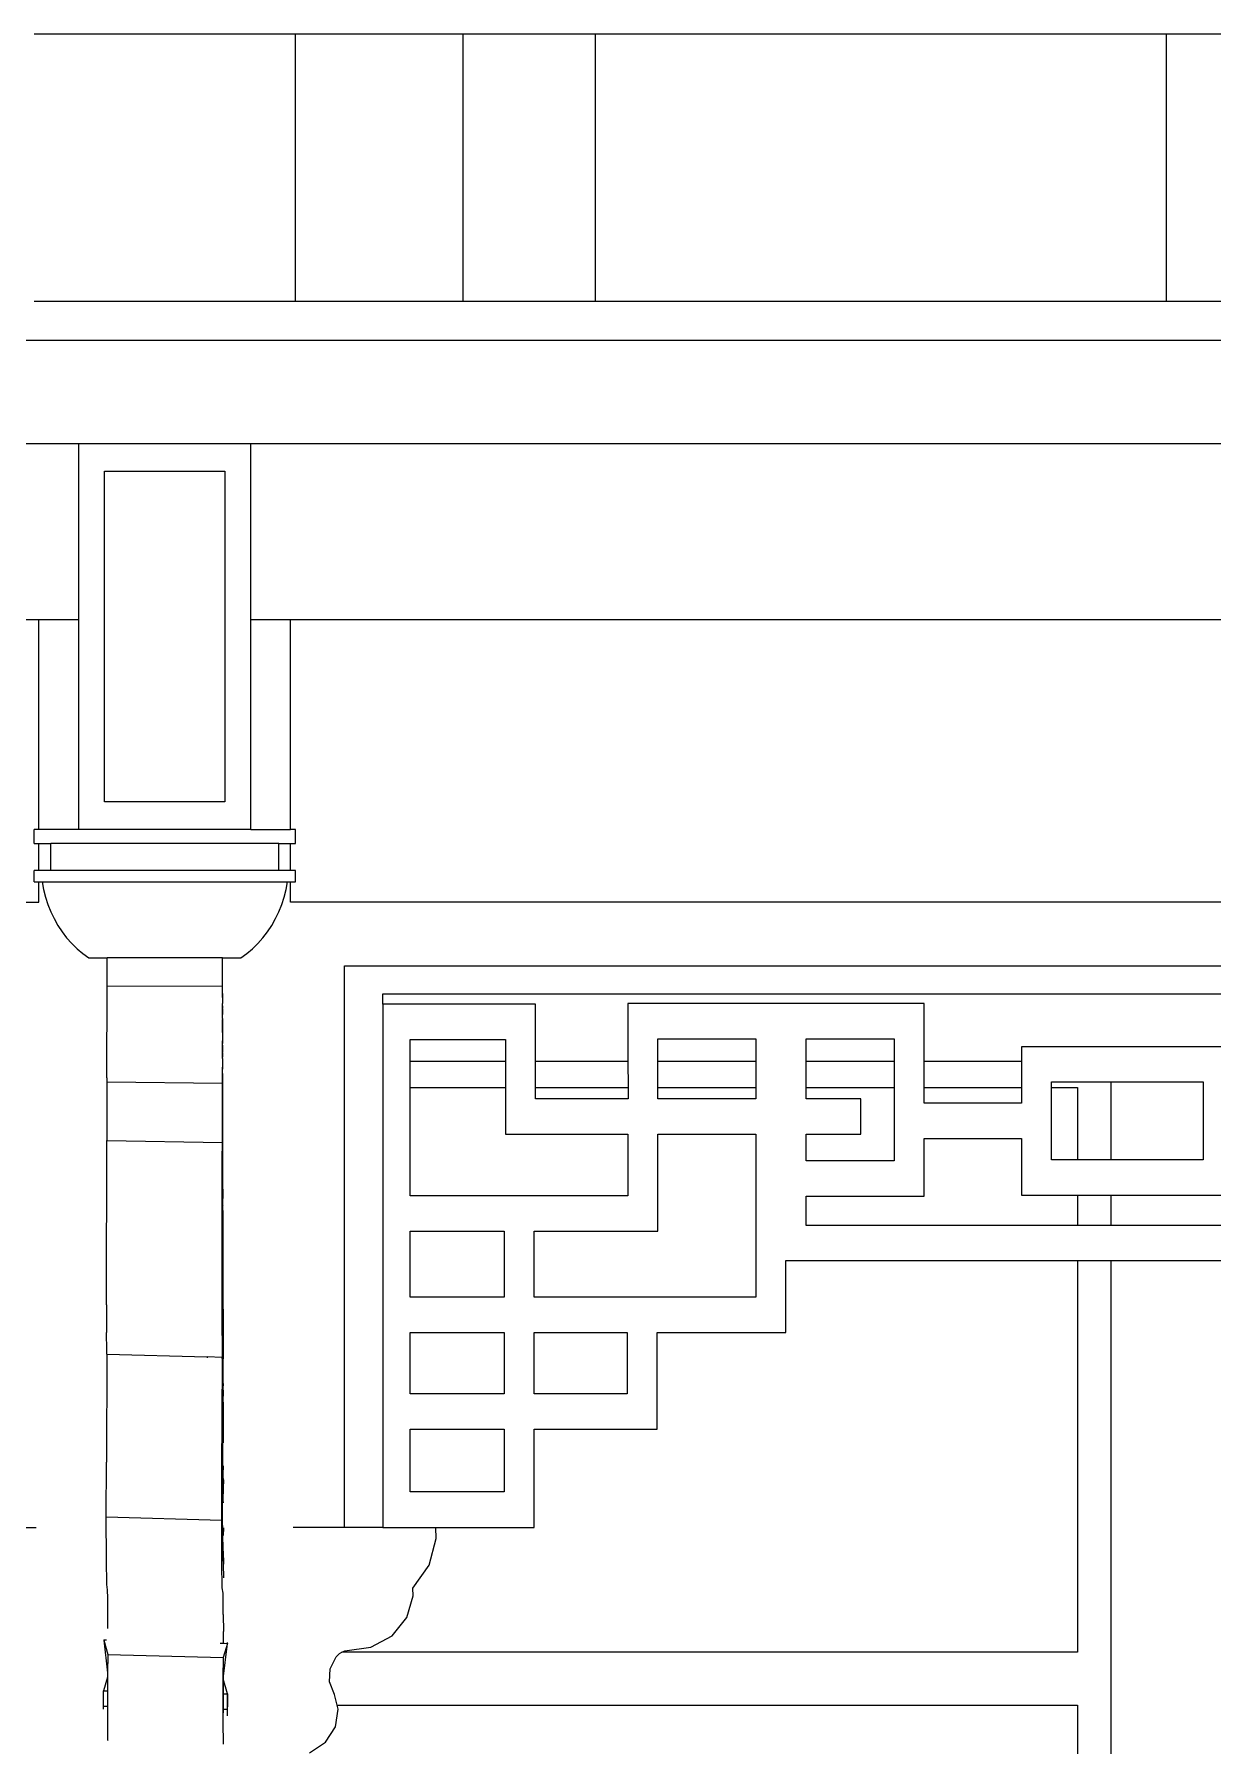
# Model space of a CAD drawing. Extents: x -24961 to 905641, y -154323 to 635957.
# Drawn here: x 435281 to 436617, y -117048 to -115108 of the extents above; entities that cross this region are included whole.
import ezdxf

# ---------------------------------------------------------------- set-up
doc = ezdxf.new("R2010")
doc.units = 0
doc.header["$LTSCALE"] = 1000
doc.header["$MEASUREMENT"] = 0
doc.layers.add('DOTE', color=1, linetype='Continuous')
doc.layers.add('窗', color=154, linetype='Continuous')

msp = doc.modelspace()

# ---------------------------------------------------------------- linework, layer by layer
for p, q in [((435577.4, -115108.2), (435281.4, -115108.2)), ((435577.4, -115411.3), (435577.4, -115108.2)), ((435767.4, -115108.2), (435577.4, -115108.2)), ((435767.4, -115411.3), (435767.4, -115108.2)), ((435917.4, -115108.2), (435767.4, -115108.2)), ((435917.4, -115411.3), (435917.4, -115108.2)), ((436564.9, -115108.2), (435917.4, -115108.2)), ((436564.9, -115411.3), (436564.9, -115108.2)), ((436628.2, -115108.2), (436564.9, -115108.2)), ((435577.4, -115411.3), (435281.4, -115411.3)), ((435767.4, -115411.3), (435577.4, -115411.3)), ((435917.4, -115411.3), (435767.4, -115411.3)), ((436564.9, -115411.3), (435917.4, -115411.3)), ((436628.2, -115411.3), (436564.9, -115411.3)), ((431528.2, -115455), (439827.5, -115455)), ((431528.2, -115571.9), (435332.1, -115571.9)), ((435332.1, -115571.9), (435526.8, -115571.9)), ((435332.1, -115771.9), (435332.1, -115571.9)), ((435526.8, -115571.9), (439353.2, -115571.9)), ((435526.8, -115771.9), (435526.8, -115571.9)), ((435361.2, -115978), (435361.2, -115603.4)), ((435361.2, -115603.4), (435497.6, -115603.4)), ((435497.6, -115603.4), (435497.6, -115978)), ((435286.5, -115771.9), (431544.4, -115771.9)), ((435286.5, -116009.5), (435286.5, -115771.9)), ((435332.1, -115771.9), (435286.5, -115771.9)), ((435332.1, -116009.5), (435332.1, -115771.9)), ((435571.9, -115771.9), (435526.8, -115771.9)), ((435526.8, -116009.5), (435526.8, -115771.9)), ((435571.9, -116009.5), (435571.9, -115771.9)), ((439353.2, -115771.9), (435571.9, -115771.9)), ((435497.6, -115978), (435361.2, -115978)), ((435281.4, -116025.5), (435281.4, -116009.5)), ((435286.5, -116009.5), (435281.4, -116009.5)), ((435281.4, -116025.5), (435286.5, -116025.5)), ((435332.1, -116009.5), (435286.5, -116009.5)), ((435286.5, -116055.9), (435286.5, -116025.5)), ((435286.5, -116025.5), (435300.2, -116025.5)), ((435300.2, -116055.9), (435300.2, -116025.5)), ((435558.6, -116025.5), (435300.2, -116025.5)), ((435526.8, -116009.5), (435332.1, -116009.5)), ((435526.8, -116009.5), (435571.9, -116009.5)), ((435558.6, -116055.9), (435558.6, -116025.5)), ((435558.6, -116025.5), (435571.9, -116025.5)), ((435577.4, -116009.5), (435571.9, -116009.5)), ((435571.9, -116055.9), (435571.9, -116025.5)), ((435571.9, -116025.5), (435577.4, -116025.5)), ((435577.4, -116025.5), (435577.4, -116009.5)), ((435281.4, -116068.7), (435281.4, -116055.9)), ((435286.5, -116055.9), (435281.4, -116055.9)), ((435300.2, -116055.9), (435286.5, -116055.9)), ((435558.6, -116055.9), (435300.2, -116055.9)), ((435571.9, -116055.9), (435558.6, -116055.9)), ((435577.4, -116055.9), (435571.9, -116055.9)), ((435577.4, -116068.7), (435577.4, -116055.9)), ((435281.4, -116068.7), (435286.5, -116068.7)), ((435286.5, -116091.9), (435286.5, -116068.7)), ((435286.5, -116068.7), (435290.4, -116068.7)), ((435290.4, -116068.7), (435292, -116077.4)), ((435290.4, -116068.7), (435568.4, -116068.7)), ((435292, -116077.4), (435294.2, -116086)), ((435564.7, -116086), (435566.8, -116077.4)), ((435566.8, -116077.4), (435568.4, -116068.7)), ((435568.4, -116068.7), (435571.9, -116068.7)), ((435571.9, -116091.9), (435571.9, -116068.7)), ((435571.9, -116068.7), (435577.4, -116068.7)), ((433415.2, -116091.9), (435286.5, -116091.9)), ((435294.2, -116086), (435296.9, -116094.4)), ((435296.9, -116094.4), (435300.1, -116102.6)), ((435300.1, -116102.6), (435303.9, -116110.5)), ((435554.9, -116110.5), (435558.7, -116102.6)), ((435558.7, -116102.6), (435562, -116094.4)), ((435562, -116094.4), (435564.7, -116086)), ((437446.9, -116091.9), (435571.9, -116091.9)), ((435303.9, -116110.5), (435308.2, -116118.1)), ((435308.2, -116118.1), (435313, -116125.3)), ((435545.9, -116125.3), (435550.7, -116118.1)), ((435550.7, -116118.1), (435554.9, -116110.5)), ((435313, -116125.3), (435318.2, -116132.2)), ((435318.2, -116132.2), (435323.9, -116138.6)), ((435323.9, -116138.6), (435330, -116144.6)), ((435528.9, -116144.6), (435535, -116138.6)), ((435535, -116138.6), (435540.6, -116132.2)), ((435540.6, -116132.2), (435545.9, -116125.3)), ((435330, -116144.6), (435336.4, -116150.1)), ((435336.4, -116150.1), (435343.2, -116155.1)), ((435343.2, -116155.1), (435364, -116155.1)), ((435494.9, -116155.1), (435364, -116155.1)), ((435364, -116187), (435364, -116155.1)), ((435494.9, -116155.1), (435515.6, -116155.1)), ((435494.9, -116186.3), (435494.9, -116155.1)), ((435515.6, -116155.1), (435522.4, -116150.1)), ((435522.4, -116150.1), (435528.9, -116144.6)), ((435633.1, -116163.9), (437446.9, -116163.9)), ((435633.1, -116800.6), (435633.1, -116163.9)), ((435363.9, -116290.9), (435364, -116187)), ((435494.9, -116187.4), (435364, -116187)), ((435494.8, -116200), (435494.9, -116195.5)), ((435494.8, -116200), (435494.8, -116206.7)), ((435494.9, -116187.2), (435494.9, -116186.3)), ((435494.9, -116187.4), (435494.9, -116187.2)), ((435494.9, -116195.3), (435494.9, -116187.4)), ((435494.9, -116195.3), (435494.9, -116195.5)), ((435494.9, -116195.5), (435494.9, -116205.6)), ((435676.6, -116207.5), (435676.6, -116195.9)), ((435676.6, -116195.9), (436628.2, -116195.9)), ((435494.9, -116206.7), (435494.8, -116206.7)), ((435494.8, -116208.7), (435494.8, -116206.7)), ((435494.8, -116208.9), (435494.8, -116208.7)), ((435494.8, -116209.3), (435494.8, -116208.9)), ((435494.8, -116209.3), (435494.9, -116209.3)), ((435494.8, -116212.1), (435494.8, -116209.3)), ((435494.9, -116212.1), (435494.8, -116212.1)), ((435494.8, -116212.8), (435494.8, -116212.1)), ((435494.8, -116212.8), (435494.8, -116219.1)), ((435494.9, -116219.1), (435494.8, -116219.1)), ((435494.8, -116219.6), (435494.8, -116219.1)), ((435494.8, -116221.7), (435494.8, -116219.6)), ((435494.9, -116205.7), (435494.9, -116205.6)), ((435494.9, -116205.7), (435494.9, -116206.7)), ((435494.9, -116207.5), (435494.9, -116206.7)), ((435494.9, -116209.3), (435494.9, -116207.5)), ((435494.9, -116209.3), (435494.9, -116212.1)), ((435494.9, -116219.1), (435494.9, -116212.1)), ((435494.9, -116223.6), (435494.9, -116219.1)), ((435676.6, -116207.5), (435676.6, -116800.6)), ((435849.6, -116207.5), (435676.6, -116207.5)), ((435849.6, -116271.9), (435849.6, -116207.5)), ((436289.9, -116206.6), (435954.4, -116206.6)), ((435954.4, -116206.6), (435954.4, -116271.9)), ((436289.9, -116271.9), (436289.9, -116206.6)), ((435494.8, -116223.6), (435494.8, -116221.7)), ((435494.8, -116223.6), (435494.9, -116223.6)), ((435494.8, -116223.6), (435494.8, -116224.8)), ((435494.8, -116230.5), (435494.8, -116224.8)), ((435494.8, -116230.5), (435494.9, -116230.5)), ((435494.8, -116232.7), (435494.8, -116230.5)), ((435494.8, -116234.1), (435494.8, -116232.7)), ((435494.8, -116235.3), (435494.8, -116234.1)), ((435494.8, -116236.8), (435494.8, -116235.3)), ((435494.8, -116237.2), (435494.8, -116236.8)), ((435494.8, -116237.2), (435494.9, -116237.2)), ((435494.8, -116237.3), (435494.8, -116237.2)), ((435494.8, -116239.6), (435494.8, -116237.3)), ((435494.8, -116239.6), (435494.8, -116239.7)), ((435494.8, -116239.7), (435494.8, -116248)), ((435494.9, -116223.6), (435494.9, -116225.3)), ((435494.9, -116225.3), (435494.9, -116230.5)), ((435494.9, -116230.5), (435494.9, -116237.2)), ((435494.9, -116237.2), (435494.9, -116245.2)), ((435494.9, -116248), (435494.8, -116248)), ((435494.8, -116248), (435494.8, -116248.8)), ((435494.9, -116248.8), (435494.8, -116248.8)), ((435494.8, -116248.8), (435494.8, -116250.4)), ((435494.8, -116250.4), (435494.9, -116250.4)), ((435494.8, -116254.1), (435494.9, -116250.4)), ((435494.8, -116251.9), (435494.8, -116250.4)), ((435494.9, -116250.4), (435494.8, -116251.9)), ((435494.8, -116254), (435494.8, -116251.9)), ((435494.8, -116254), (435494.8, -116254.1)), ((435494.9, -116254.1), (435494.8, -116254.1)), ((435494.8, -116254.1), (435494.8, -116254.1)), ((435494.8, -116254.1), (435494.8, -116258.8)), ((435494.9, -116259.3), (435494.8, -116254.1)), ((435494.8, -116254.1), (435494.8, -116258.8)), ((435494.8, -116260.6), (435494.8, -116258.8)), ((435494.9, -116245.2), (435494.9, -116245.4)), ((435494.9, -116245.4), (435494.9, -116248)), ((435494.9, -116245.4), (435494.9, -116248.8)), ((435494.9, -116248), (435494.9, -116250.4)), ((435494.9, -116249.3), (435494.9, -116248.8)), ((435494.9, -116250.4), (435494.9, -116249.3)), ((435494.9, -116251.3), (435494.9, -116250.4)), ((435494.9, -116250.4), (435494.9, -116250.4)), ((435494.9, -116254.1), (435494.9, -116251.3)), ((435494.9, -116259.3), (435494.9, -116254.1)), ((435494.9, -116259.3), (435494.9, -116256.8)), ((435494.9, -116259.3), (435494.9, -116261.2)), ((435707.4, -116247.5), (435815.6, -116247.5)), ((435707.4, -116271.9), (435707.4, -116247.5)), ((435815.6, -116247.5), (435815.6, -116271.9)), ((435988.4, -116246.6), (436099.1, -116246.6)), ((435988.4, -116271.9), (435988.4, -116246.6)), ((436099.1, -116246.6), (436099.1, -116271.9)), ((436156.4, -116246.6), (436255.9, -116246.6)), ((436156.4, -116271.9), (436156.4, -116246.6)), ((436255.9, -116246.6), (436255.9, -116271.9)), ((436628.2, -116255.6), (436400.2, -116255.6)), ((436400.2, -116255.6), (436400.2, -116271.9)), ((435494.8, -116260.6), (435494.8, -116260.8)), ((435494.8, -116262.1), (435494.8, -116260.8)), ((435494.8, -116260.8), (435494.8, -116262.1)), ((435494.8, -116262.1), (435494.8, -116262.1)), ((435494.8, -116262.5), (435494.8, -116262.1)), ((435494.8, -116262.5), (435494.8, -116262.1)), ((435494.8, -116263.7), (435494.8, -116262.5)), ((435494.8, -116267.4), (435494.8, -116263.7)), ((435494.8, -116269), (435494.8, -116267.4)), ((435494.9, -116267.4), (435494.8, -116267.4)), ((435494.8, -116269), (435494.8, -116271.1)), ((435494.9, -116269.1), (435494.8, -116269)), ((435494.8, -116271.1), (435494.8, -116271.4)), ((435494.8, -116271.4), (435494.8, -116276.3)), ((435494.8, -116276.3), (435494.8, -116280.5)), ((435494.9, -116261.2), (435494.9, -116261.7)), ((435494.9, -116261.8), (435494.9, -116261.7)), ((435494.9, -116262.4), (435494.9, -116261.8)), ((435494.9, -116267.4), (435494.9, -116262.4)), ((435494.9, -116262.9), (435494.9, -116262.4)), ((435494.9, -116262.9), (435494.9, -116267.4)), ((435494.9, -116269.1), (435494.9, -116267.4)), ((435494.9, -116269.1), (435494.9, -116272.2)), ((435494.9, -116272.2), (435494.9, -116278.7)), ((435494.9, -116281), (435494.9, -116278.7)), ((435707.4, -116271.9), (435815.6, -116271.9)), ((435707.4, -116301.9), (435707.4, -116271.9)), ((435815.6, -116271.9), (435815.6, -116301.9)), ((435849.6, -116271.9), (435954.4, -116271.9)), ((435849.6, -116301.9), (435849.6, -116271.9)), ((435954.4, -116271.9), (435954.5, -116301.9)), ((435988.4, -116271.9), (436099.1, -116271.9)), ((435988.4, -116301.9), (435988.4, -116271.9)), ((436099.1, -116271.9), (436099.1, -116301.9)), ((436156.4, -116271.9), (436255.9, -116271.9)), ((436156.4, -116301.9), (436156.4, -116271.9)), ((436255.9, -116271.9), (436255.9, -116301.9)), ((436289.9, -116271.9), (436400.2, -116271.9)), ((436289.9, -116301.9), (436289.9, -116271.9)), ((436400.2, -116271.9), (436400.2, -116301.9)), ((435363.9, -116295.8), (435363.8, -116362)), ((435363.9, -116290.9), (435363.9, -116295.8)), ((435494.8, -116297.3), (435363.9, -116295.8)), ((435494.8, -116280.5), (435494.8, -116281)), ((435494.8, -116281.7), (435494.8, -116281)), ((435494.9, -116281), (435494.8, -116281)), ((435494.8, -116285.1), (435494.8, -116281.7)), ((435494.8, -116285.9), (435494.8, -116285.1)), ((435494.8, -116292.3), (435494.8, -116285.9)), ((435494.8, -116285.9), (435494.8, -116302.2)), ((435494.8, -116297.3), (435494.8, -116292.3)), ((435494.8, -116297.3), (435494.8, -116302.2)), ((435494.9, -116284.4), (435494.9, -116281)), ((435495, -116315.8), (435494.9, -116284.4)), ((435494.9, -116329.5), (435494.9, -116284.4)), ((436434.2, -116301.9), (436434.2, -116295.6)), ((436434.2, -116295.6), (436501.7, -116295.6)), ((436501.7, -116295.6), (436501.7, -116383.9)), ((436501.7, -116295.6), (436606.1, -116295.6)), ((436606.1, -116295.6), (436606.1, -116383.9)), ((435494.8, -116302.2), (435494.8, -116302.2)), ((435494.8, -116302.2), (435494.9, -116306.5)), ((435494.8, -116302.2), (435494.8, -116320.3)), ((435494.8, -116333.8), (435494.8, -116302.2)), ((435494.9, -116329.5), (435494.9, -116306.5)), ((435495, -116353.9), (435495, -116315.8)), ((435495.3, -116472.8), (435495, -116315.8)), ((435707.4, -116301.9), (435815.6, -116301.9)), ((435707.4, -116424.6), (435707.4, -116301.9)), ((435815.6, -116301.9), (435815.6, -116354.8)), ((435849.6, -116301.9), (435954.5, -116301.9)), ((435849.6, -116314.8), (435849.6, -116301.9)), ((435954.5, -116314.8), (435849.6, -116314.8)), ((435954.5, -116301.9), (435954.5, -116314.8)), ((435988.4, -116301.9), (436099.1, -116301.9)), ((435988.4, -116314.8), (435988.4, -116301.9)), ((436099.1, -116314.8), (435988.4, -116314.8)), ((436099.1, -116301.9), (436099.1, -116314.8)), ((436156.4, -116301.9), (436255.9, -116301.9)), ((436156.4, -116314.8), (436156.4, -116301.9)), ((436218.3, -116314.8), (436156.4, -116314.8)), ((436218.3, -116354.8), (436218.3, -116314.8)), ((436255.9, -116301.9), (436255.9, -116385)), ((436289.9, -116301.9), (436400.2, -116301.9)), ((436289.9, -116319.8), (436289.9, -116301.9)), ((436400.2, -116301.9), (436400.2, -116319.8)), ((436434.2, -116301.9), (436463.7, -116301.9)), ((436434.2, -116383.9), (436434.2, -116301.9)), ((436463.7, -116301.9), (436463.7, -116383.9)), ((435494.8, -116320.3), (435494.7, -116364.1)), ((435494.8, -116320.3), (435494.8, -116333.8)), ((435494.8, -116339.4), (435494.8, -116333.8)), ((435495, -116353.9), (435494.9, -116329.5)), ((436400.2, -116319.8), (436289.9, -116319.8)), ((435494.8, -116342.9), (435494.7, -116342.9)), ((435494.8, -116339.4), (435494.8, -116339.8)), ((435494.8, -116339.8), (435494.8, -116342.9)), ((435494.9, -116342.9), (435494.8, -116347.1)), ((435494.9, -116342.9), (435494.8, -116342.9)), ((435494.8, -116342.9), (435494.8, -116343.3)), ((435494.8, -116343.3), (435494.8, -116349.1)), ((435494.8, -116347.1), (435494.8, -116358.7)), ((435494.8, -116350.8), (435494.8, -116349.1)), ((435494.8, -116353.6), (435494.8, -116350.8)), ((435494.8, -116353.9), (435494.8, -116353.6)), ((435494.8, -116353.9), (435494.9, -116353.9)), ((435494.8, -116358.7), (435494.8, -116353.9)), ((435494.9, -116351.3), (435494.9, -116342.9)), ((435494.9, -116353.9), (435494.9, -116351.3)), ((435494.9, -116353.9), (435495, -116353.9)), ((435494.9, -116363.8), (435494.9, -116353.9)), ((435495, -116353.9), (435495, -116353.9)), ((435495, -116364.8), (435495, -116353.9)), ((435495.1, -116417.2), (435495, -116353.9)), ((435815.6, -116354.8), (435954.4, -116354.8)), ((435954.4, -116354.8), (435954.4, -116424.6)), ((435988.4, -116354.8), (436099.1, -116354.8)), ((435988.4, -116464.6), (435988.4, -116354.8)), ((436099.1, -116354.8), (436099.1, -116539.6)), ((436156.4, -116354.8), (436218.3, -116354.8)), ((436156.4, -116385), (436156.4, -116354.8)), ((435363.5, -116548), (435363.8, -116362)), ((435363.8, -116362), (435494.7, -116364.1)), ((435494.6, -116383.1), (435494.7, -116364.1)), ((435494.8, -116358.7), (435494.8, -116358.7)), ((435494.8, -116358.7), (435494.9, -116358.7)), ((435494.8, -116358.7), (435494.8, -116359.8)), ((435494.8, -116362.1), (435494.9, -116358.7)), ((435494.8, -116358.7), (435494.8, -116362.1)), ((435494.8, -116359.8), (435494.8, -116362.1)), ((435494.8, -116362.1), (435494.8, -116362.2)), ((435494.8, -116362.1), (435494.8, -116362.1)), ((435494.8, -116364.8), (435494.8, -116362.1)), ((435494.8, -116362.4), (435494.8, -116362.2)), ((435494.8, -116362.5), (435494.8, -116362.4)), ((435494.8, -116362.5), (435494.8, -116364.4)), ((435494.8, -116364.8), (435494.8, -116362.5)), ((435494.8, -116364.8), (435494.8, -116364.4)), ((435494.8, -116364.8), (435494.8, -116364.8)), ((435494.8, -116364.8), (435494.8, -116364.8)), ((435494.8, -116365.3), (435494.8, -116364.8)), ((435494.8, -116364.8), (435494.8, -116365.8)), ((435494.8, -116364.8), (435494.9, -116364.8)), ((435494.8, -116364.8), (435494.8, -116367.1)), ((435494.8, -116365.8), (435494.8, -116365.3)), ((435494.8, -116367.1), (435494.8, -116365.8)), ((435494.8, -116367.1), (435494.8, -116365.8)), ((435494.8, -116367.1), (435494.8, -116367.1)), ((435494.8, -116367.3), (435494.8, -116367.1)), ((435494.8, -116367.1), (435494.8, -116367.1)), ((435494.8, -116367.1), (435494.8, -116367.4)), ((435494.8, -116367.1), (435494.9, -116367.1)), ((435494.8, -116367.1), (435494.8, -116373.3)), ((435494.8, -116367.4), (435494.8, -116367.3)), ((435494.8, -116367.4), (435494.8, -116367.4)), ((435494.8, -116367.4), (435494.8, -116373.3)), ((435494.8, -116373.3), (435494.8, -116373.3)), ((435494.8, -116373.3), (435494.9, -116373.3)), ((435494.8, -116374.8), (435494.8, -116373.3)), ((435494.8, -116373.3), (435494.8, -116375.1)), ((435494.9, -116374.5), (435494.8, -116374.7)), ((435494.8, -116374.7), (435494.8, -116378.6)), ((435494.9, -116378.8), (435494.8, -116374.7)), ((435494.8, -116374.7), (435494.8, -116376.2)), ((435494.8, -116375.1), (435494.8, -116374.8)), ((435494.8, -116375.1), (435494.8, -116375.1)), ((435494.8, -116375.2), (435494.8, -116375.1)), ((435494.8, -116375.1), (435494.8, -116377.1)), ((435494.8, -116375.3), (435494.8, -116375.2)), ((435494.8, -116376.2), (435494.8, -116375.3)), ((435494.8, -116376.2), (435494.8, -116376.2)), ((435494.8, -116376.4), (435494.8, -116376.2)), ((435494.8, -116376.5), (435494.8, -116376.4)), ((435494.9, -116358.7), (435494.9, -116363.8)), ((435494.9, -116363.8), (435494.9, -116364.8)), ((435494.9, -116364.8), (435495, -116364.8)), ((435494.9, -116364.8), (435494.9, -116367.1)), ((435494.9, -116370.4), (435494.9, -116367.1)), ((435494.9, -116367.1), (435495, -116367.1)), ((435494.9, -116370.4), (435494.9, -116376.6)), ((435495, -116372.4), (435494.9, -116370.4)), ((435494.9, -116373.3), (435494.9, -116373.8)), ((435494.9, -116373.8), (435494.9, -116374.5)), ((435495, -116365.2), (435495, -116364.8)), ((435495, -116367.1), (435495, -116365.2)), ((435495, -116365.2), (435495, -116367.1)), ((435495, -116372.4), (435495, -116367.1)), ((435495, -116379.8), (435495, -116372.4)), ((436289.9, -116359.8), (436400.2, -116359.8)), ((436289.9, -116425), (436289.9, -116359.8)), ((436400.2, -116359.8), (436400.2, -116423.9)), ((435494.3, -116551.2), (435494.6, -116395.5)), ((435494.4, -116583), (435494.6, -116395.5)), ((435494.6, -116383.1), (435494.6, -116393.4)), ((435494.6, -116393.4), (435494.6, -116383.1)), ((435494.6, -116393.4), (435494.6, -116393.4)), ((435494.6, -116393.4), (435494.6, -116395.5)), ((435494.6, -116395.5), (435494.6, -116393.4)), ((435494.6, -116395.5), (435494.6, -116395.5)), ((435494.8, -116381.6), (435494.7, -116381.6)), ((435494.8, -116383.6), (435494.7, -116383.6)), ((435494.7, -116393.4), (435494.8, -116383.6)), ((435494.7, -116393.4), (435494.7, -116393.4)), ((435494.7, -116393.4), (435494.7, -116395.5)), ((435494.7, -116395.5), (435494.7, -116395.5)), ((435494.7, -116397.8), (435494.7, -116395.5)), ((435494.8, -116376.9), (435494.8, -116376.5)), ((435494.8, -116376.9), (435494.8, -116378.3)), ((435494.8, -116377.1), (435494.8, -116378.3)), ((435494.8, -116378.3), (435494.8, -116378.8)), ((435494.8, -116378.6), (435494.8, -116378.8)), ((435494.8, -116378.8), (435494.8, -116378.8)), ((435494.8, -116378.8), (435494.9, -116378.8)), ((435494.8, -116378.8), (435494.8, -116379.2)), ((435494.8, -116378.8), (435494.8, -116379.3)), ((435494.8, -116379.2), (435494.8, -116380.9)), ((435494.8, -116379.3), (435494.8, -116379.2)), ((435494.8, -116380.9), (435494.8, -116379.3)), ((435494.8, -116380.9), (435494.8, -116381.1)), ((435494.8, -116381.4), (435494.8, -116381.1)), ((435494.8, -116381.1), (435494.8, -116381.4)), ((435494.8, -116381.6), (435494.8, -116381.4)), ((435494.8, -116381.4), (435494.8, -116381.6)), ((435494.8, -116381.4), (435494.8, -116381.6)), ((435494.8, -116381.6), (435494.8, -116381.4)), ((435494.8, -116381.6), (435494.8, -116381.6)), ((435494.8, -116382.1), (435494.8, -116381.6)), ((435494.8, -116381.6), (435494.8, -116381.7)), ((435494.9, -116381.7), (435494.8, -116381.6)), ((435494.8, -116383.6), (435494.8, -116381.6)), ((435494.8, -116381.7), (435494.8, -116382.1)), ((435494.8, -116382.1), (435494.8, -116382.1)), ((435494.8, -116383), (435494.8, -116382.1)), ((435494.8, -116382.1), (435494.8, -116383)), ((435494.8, -116383), (435494.8, -116383.3)), ((435494.8, -116383.3), (435494.8, -116383.6)), ((435494.8, -116383.6), (435494.8, -116383.8)), ((435494.8, -116383.8), (435494.8, -116385.8)), ((435494.8, -116385.8), (435494.8, -116387.4)), ((435494.8, -116385.8), (435494.8, -116388.3)), ((435494.8, -116387.4), (435494.8, -116388.3)), ((435494.8, -116388.3), (435494.8, -116388.3)), ((435494.8, -116388.3), (435494.8, -116388.4)), ((435494.8, -116388.3), (435494.8, -116388.3)), ((435494.8, -116388.3), (435494.8, -116388.4)), ((435494.8, -116388.4), (435494.8, -116388.4)), ((435494.8, -116391), (435494.8, -116388.4)), ((435494.8, -116388.4), (435494.8, -116392.8)), ((435494.8, -116391), (435494.8, -116391.6)), ((435494.8, -116391.6), (435494.9, -116392.8)), ((435494.8, -116392.8), (435494.8, -116391.6)), ((435494.8, -116392.8), (435494.9, -116392.8)), ((435494.8, -116392.8), (435494.8, -116393.4)), ((435494.8, -116393.4), (435494.8, -116392.8)), ((435494.8, -116393.6), (435494.9, -116393.1)), ((435494.8, -116393.4), (435494.8, -116393.4)), ((435494.8, -116394.2), (435494.8, -116393.4)), ((435494.8, -116393.6), (435494.8, -116394.2)), ((435494.8, -116394.2), (435494.8, -116394.2)), ((435494.8, -116395), (435494.8, -116394.2)), ((435494.8, -116394.2), (435494.9, -116396.4)), ((435494.8, -116395.1), (435494.8, -116395)), ((435494.8, -116395.1), (435494.8, -116395.5)), ((435494.8, -116395.1), (435494.8, -116395.5)), ((435494.8, -116395.5), (435494.8, -116395.5)), ((435494.8, -116395.5), (435494.8, -116397.8)), ((435494.8, -116397.8), (435494.8, -116395.5)), ((435494.8, -116395.5), (435494.8, -116400.5)), ((435494.9, -116376.6), (435495, -116379.8)), ((435494.9, -116381.7), (435494.9, -116378.8)), ((435495, -116379.8), (435494.9, -116379.9)), ((435495, -116381.6), (435494.9, -116379.9)), ((435494.9, -116381.7), (435495, -116381.6)), ((435494.9, -116381.7), (435495, -116397.6)), ((435494.9, -116381.7), (435494.9, -116381.7)), ((435494.9, -116394.1), (435494.9, -116381.7)), ((435494.9, -116393.1), (435494.9, -116392.8)), ((435495, -116397.6), (435494.9, -116394.1)), ((436255.9, -116385), (436156.4, -116385)), ((436463.7, -116383.9), (436434.2, -116383.9)), ((436501.7, -116383.9), (436463.7, -116383.9)), ((436606.1, -116383.9), (436501.7, -116383.9)), ((435494.7, -116397.8), (435494.7, -116397.8)), ((435494.7, -116402.9), (435494.7, -116397.8)), ((435494.7, -116402.9), (435494.7, -116402.9)), ((435494.7, -116408.8), (435494.7, -116402.9)), ((435494.7, -116408.8), (435494.7, -116408.8)), ((435494.7, -116413), (435494.7, -116408.8)), ((435494.7, -116413), (435494.7, -116423.9)), ((435494.9, -116397.8), (435494.8, -116397.8)), ((435494.8, -116400), (435494.8, -116397.8)), ((435494.9, -116400), (435494.8, -116401.9)), ((435494.8, -116400), (435494.9, -116400)), ((435494.8, -116400.5), (435494.8, -116400)), ((435494.8, -116400.5), (435494.9, -116400)), ((435494.8, -116400.5), (435494.8, -116400.5)), ((435494.8, -116401.9), (435494.8, -116400.5)), ((435494.8, -116402), (435494.8, -116400.5)), ((435494.8, -116401.9), (435494.8, -116402)), ((435494.8, -116402), (435494.8, -116402)), ((435494.8, -116402), (435494.8, -116402.6)), ((435494.8, -116402), (435495, -116402)), ((435494.8, -116402.9), (435494.8, -116402)), ((435494.8, -116402.9), (435494.8, -116402.6)), ((435494.8, -116402.9), (435494.8, -116402.9)), ((435494.8, -116402.9), (435494.8, -116404.4)), ((435494.8, -116404.4), (435494.8, -116402.9)), ((435494.8, -116404.4), (435494.8, -116404.4)), ((435494.8, -116404.4), (435494.8, -116405.7)), ((435494.8, -116405.7), (435494.8, -116404.4)), ((435494.8, -116405.7), (435494.8, -116405.8)), ((435494.8, -116405.7), (435495, -116405.7)), ((435494.8, -116405.8), (435494.8, -116407)), ((435494.8, -116407), (435494.8, -116405.8)), ((435494.8, -116407), (435494.8, -116407)), ((435494.8, -116407), (435494.8, -116408.7)), ((435494.8, -116407), (435494.8, -116408.7)), ((435494.8, -116408.7), (435494.8, -116408.8)), ((435494.8, -116408.7), (435494.8, -116408.7)), ((435494.8, -116408.7), (435495, -116408.7)), ((435494.8, -116426.9), (435494.8, -116408.7)), ((435494.8, -116408.8), (435494.8, -116411.8)), ((435494.8, -116419.5), (435494.8, -116411.8)), ((435494.9, -116396.4), (435494.9, -116397.8)), ((435495, -116397.8), (435494.9, -116397.8)), ((435494.9, -116397.8), (435494.9, -116400)), ((435494.9, -116400), (435495, -116400)), ((435495, -116397.8), (435495, -116397.6)), ((435495, -116397.8), (435495, -116398.6)), ((435495, -116398.8), (435495, -116398.6)), ((435495, -116399.8), (435495, -116398.8)), ((435495, -116398.8), (435495, -116402)), ((435495, -116400), (435495, -116399.8)), ((435495, -116400), (435495, -116400.9)), ((435495, -116400.9), (435495, -116402)), ((435495, -116404.8), (435495, -116402)), ((435495, -116402), (435495, -116404.4)), ((435495, -116402), (435495, -116402)), ((435495, -116404.4), (435495, -116405.7)), ((435495, -116405.7), (435495, -116404.8)), ((435495, -116405.7), (435495, -116406.2)), ((435495, -116406.2), (435495, -116406.3)), ((435495, -116406.3), (435495, -116407.7)), ((435495, -116407.7), (435495, -116407.9)), ((435495, -116407.9), (435495, -116408.7)), ((435495, -116408.7), (435495, -116407.9)), ((435495, -116410.1), (435495, -116408.7)), ((435495, -116408.7), (435495, -116408.7)), ((435495, -116412.8), (435495, -116410.1)), ((435495, -116414.5), (435495, -116412.8)), ((435495, -116414.5), (435495, -116415.4)), ((435494.7, -116423.9), (435494.8, -116419.5)), ((435494.7, -116423.9), (435494.7, -116423.9)), ((435494.7, -116424.2), (435494.7, -116423.9)), ((435494.7, -116424.2), (435494.7, -116423.9)), ((435494.7, -116424.2), (435494.7, -116423.9)), ((435494.7, -116424.2), (435494.7, -116424.2)), ((435494.7, -116424.2), (435494.7, -116424.2)), ((435494.7, -116426.9), (435494.7, -116424.2)), ((435494.8, -116426.9), (435494.7, -116426.9)), ((435494.7, -116427.4), (435494.7, -116426.9)), ((435494.7, -116427.4), (435494.8, -116427.5)), ((435494.7, -116430.6), (435494.7, -116427.4)), ((435494.7, -116432.8), (435494.7, -116430.6)), ((435494.7, -116432.8), (435494.8, -116432.8)), ((435494.7, -116434.9), (435494.7, -116432.8)), ((435494.8, -116419.5), (435494.8, -116425.7)), ((435494.8, -116426.9), (435494.8, -116425.7)), ((435494.9, -116426.9), (435494.8, -116426.9)), ((435494.8, -116426.9), (435494.8, -116426.9)), ((435494.8, -116427.5), (435494.8, -116426.9)), ((435494.8, -116426.9), (435494.8, -116427.5)), ((435494.8, -116427.5), (435494.8, -116427.5)), ((435494.8, -116427.5), (435494.9, -116427.5)), ((435494.8, -116432.8), (435494.8, -116427.5)), ((435494.8, -116427.5), (435494.8, -116432.8)), ((435494.9, -116430.1), (435494.8, -116432.8)), ((435494.8, -116434.9), (435494.8, -116432.8)), ((435494.8, -116432.8), (435494.8, -116432.8)), ((435494.8, -116432.8), (435494.8, -116434.9)), ((435494.8, -116432.8), (435494.9, -116432.8)), ((435494.9, -116427.5), (435494.9, -116426.9)), ((435494.9, -116430.1), (435494.9, -116427.5)), ((435494.9, -116427.5), (435494.9, -116428)), ((435494.9, -116427.5), (435495, -116427.5)), ((435494.9, -116432.8), (435494.9, -116428)), ((435494.9, -116432.8), (435495, -116432.8)), ((435494.9, -116432.8), (435494.9, -116434.9)), ((435495, -116419.5), (435495, -116415.4)), ((435495, -116419.5), (435495, -116423.4)), ((435495, -116425.3), (435495, -116423.4)), ((435495.1, -116427.5), (435495, -116425.3)), ((435495, -116425.3), (435495, -116427.5)), ((435495, -116427.5), (435495, -116429.9)), ((435495, -116427.5), (435495.1, -116427.5)), ((435495, -116429.9), (435495, -116432.8)), ((435495, -116434.9), (435495, -116432.8)), ((435495.1, -116417.2), (435495.1, -116420.1)), ((435495.1, -116420.1), (435495.1, -116425.6)), ((435495.1, -116426.3), (435495.1, -116425.6)), ((435495.1, -116431.8), (435495.1, -116426.3)), ((435495.1, -116426.3), (435495.1, -116427.5)), ((435495.1, -116434.8), (435495.1, -116431.8)), ((435954.4, -116424.6), (435707.4, -116424.6)), ((436156.4, -116425), (436289.9, -116425)), ((436156.4, -116458.1), (436156.4, -116425)), ((436400.2, -116423.9), (436463.7, -116423.9)), ((436463.7, -116423.9), (436463.7, -116458.1)), ((436463.7, -116423.9), (436501.7, -116423.9)), ((436501.7, -116423.9), (436501.7, -116458.1)), ((436501.7, -116423.9), (436628.2, -116423.9)), ((435494.8, -116434.9), (435494.7, -116434.9)), ((435494.7, -116436.7), (435494.7, -116434.9)), ((435494.7, -116436.7), (435494.8, -116436.7)), ((435494.7, -116441), (435494.7, -116436.7)), ((435494.8, -116441), (435494.7, -116441)), ((435494.7, -116441.3), (435494.7, -116441)), ((435494.7, -116441.3), (435495, -116441.3)), ((435494.7, -116493.6), (435494.7, -116441.3)), ((435494.8, -116436), (435494.8, -116434.9)), ((435494.8, -116434.9), (435494.8, -116434.9)), ((435494.8, -116434.9), (435494.8, -116436.7)), ((435494.9, -116434.9), (435494.8, -116434.9)), ((435494.8, -116436), (435494.8, -116436.7)), ((435494.8, -116436.7), (435494.8, -116441)), ((435494.9, -116437.2), (435494.8, -116436.7)), ((435494.8, -116436.7), (435494.8, -116436.7)), ((435494.8, -116436.7), (435494.9, -116436.7)), ((435494.8, -116440), (435494.9, -116437.2)), ((435494.8, -116441), (435494.8, -116440)), ((435495, -116434.9), (435494.9, -116434.9)), ((435494.9, -116434.9), (435494.9, -116436.7)), ((435494.9, -116436.7), (435495, -116441.3)), ((435494.9, -116436.7), (435495.1, -116436.7)), ((435495, -116435.7), (435495, -116434.9)), ((435495, -116434.9), (435495.1, -116435.5)), ((435495.1, -116435.5), (435495, -116435.7)), ((435495, -116436.2), (435495, -116435.7)), ((435495.1, -116436.7), (435495, -116436.2)), ((435495.1, -116436.7), (435495, -116436.9)), ((435495, -116436.9), (435495, -116438.3)), ((435495, -116438.3), (435495, -116439.7)), ((435495.1, -116439.3), (435495, -116438.3)), ((435495, -116439.7), (435495.1, -116439.3)), ((435495, -116439.7), (435495, -116440.7)), ((435495, -116440.7), (435495.1, -116441.3)), ((435495, -116441.3), (435495.1, -116441.3)), ((435495, -116465), (435495, -116441.3)), ((435495.1, -116435.5), (435495.1, -116434.8)), ((435495.1, -116441.3), (435495.3, -116562.9)), ((435495, -116465), (435495, -116488.7)), ((435707.4, -116539.6), (435707.4, -116464.6)), ((435707.4, -116464.6), (435813.9, -116464.6)), ((435813.9, -116464.6), (435813.9, -116539.6)), ((435847.9, -116464.6), (435988.4, -116464.6)), ((435847.9, -116539.6), (435847.9, -116464.6)), ((436463.7, -116458.1), (436156.4, -116458.1)), ((436501.7, -116458.1), (436463.7, -116458.1)), ((436628.2, -116458.1), (436501.7, -116458.1)), ((435495, -116488.7), (435494.9, -116508.9)), ((435494.7, -116493.6), (435494.7, -116511.8)), ((435494.8, -116517.1), (435494.7, -116511.8)), ((435494.9, -116508.9), (435494.8, -116517.1)), ((435494.9, -116518.4), (435494.9, -116508.9)), ((436133.1, -116579.6), (436133.1, -116498.1)), ((436133.1, -116498.1), (436463.7, -116498.1)), ((436463.7, -116498.1), (436501.7, -116498.1)), ((436501.7, -116498.1), (436628.2, -116498.1)), ((435494.9, -116518.4), (435494.8, -116518.4)), ((435494.8, -116524.3), (435494.8, -116523.4)), ((435494.9, -116524.3), (435494.8, -116524.3)), ((435494.8, -116524.3), (435494.8, -116524.3)), ((435494.8, -116527.1), (435494.8, -116524.3)), ((435494.8, -116530.4), (435494.8, -116527.1)), ((435494.8, -116527.1), (435494.8, -116527.1)), ((435494.8, -116527.1), (435494.9, -116527.1)), ((435494.8, -116530.4), (435494.8, -116533.6)), ((435494.9, -116518.4), (435494.9, -116518.5)), ((435494.9, -116518.5), (435494.9, -116518.4)), ((435494.9, -116518.5), (435494.9, -116520.9)), ((435495, -116520.6), (435494.9, -116518.5)), ((435494.9, -116520.9), (435494.9, -116523.7)), ((435494.9, -116524.3), (435494.9, -116523.7)), ((435494.9, -116525), (435494.9, -116524.3)), ((435494.9, -116525.2), (435494.9, -116525)), ((435494.9, -116525.3), (435494.9, -116525)), ((435494.9, -116525.2), (435494.9, -116527.5)), ((435494.9, -116527.1), (435494.9, -116525.2)), ((435494.9, -116525.3), (435494.9, -116527.1)), ((435494.9, -116530.8), (435494.9, -116527.5)), ((435494.9, -116530.8), (435494.9, -116538.6)), ((435495, -116524.7), (435495, -116520.6)), ((435495, -116530.2), (435495, -116524.7)), ((435495, -116543), (435495, -116530.2)), ((435363.5, -116548), (435363.5, -116579.6)), ((435494.9, -116537.5), (435494.8, -116533.6)), ((435494.9, -116537.5), (435494.8, -116542.9)), ((435494.8, -116542.9), (435494.9, -116542.9)), ((435494.8, -116542.9), (435494.8, -116543)), ((435494.8, -116543), (435494.9, -116550)), ((435494.9, -116541.9), (435494.9, -116537.5)), ((435494.9, -116540.4), (435494.9, -116538.6)), ((435494.9, -116540.4), (435494.9, -116542.9)), ((435494.9, -116542.9), (435494.9, -116541.9)), ((435494.9, -116553.2), (435495, -116549.5)), ((435494.9, -116550), (435494.9, -116553.5)), ((435495, -116549.5), (435495, -116543)), ((435813.9, -116539.6), (435707.4, -116539.6)), ((436099.1, -116539.6), (435847.9, -116539.6)), ((435494.3, -116551.2), (435494.4, -116583)), ((435494.6, -116553.4), (435494.5, -116553.4)), ((435494.9, -116553.5), (435494.8, -116553.5)), ((435494.9, -116553.5), (435494.9, -116553.2)), ((435495.4, -116553.2), (435495.4, -116592.5)), ((435363.7, -116599.9), (435363.5, -116579.6)), ((435494.4, -116583), (435494.5, -116603.4)), ((435495.2, -116576.9), (435494.9, -116678.9)), ((435495.1, -116573.7), (435495.2, -116573.7)), ((435495.2, -116576.9), (435495.1, -116576.9)), ((435495.2, -116576.9), (435495.2, -116573.7)), ((435707.4, -116648.9), (435707.4, -116579.6)), ((435707.4, -116579.6), (435813.9, -116579.6)), ((435813.9, -116579.6), (435813.9, -116648.9)), ((435847.9, -116579.6), (435953.6, -116579.6)), ((435847.9, -116648.9), (435847.9, -116579.6)), ((435953.6, -116579.6), (435953.6, -116648.9)), ((435987.6, -116579.6), (436133.1, -116579.6)), ((435987.6, -116688.9), (435987.6, -116579.6)), ((435363.8, -116604.1), (435363.2, -116726.5)), ((435363.8, -116604.1), (435363.7, -116599.9)), ((435363.8, -116604.1), (435477.3, -116607.2)), ((435477.3, -116607.2), (435477.3, -116608.3)), ((435494.6, -116607.7), (435477.3, -116607.2)), ((435494.6, -116609.1), (435494.3, -116676.2)), ((435494.5, -116603.4), (435494.6, -116607.7)), ((435494.6, -116609.1), (435494.6, -116607.7)), ((435494.9, -116607.3), (435494.8, -116609.2)), ((435494.9, -116607.3), (435494.8, -116620)), ((435495.4, -116592.5), (435495.3, -116626.6)), ((435494.7, -116620), (435494.5, -116666.9)), ((435494.6, -116666.9), (435494.8, -116620)), ((435494.8, -116609.2), (435494.7, -116620)), ((435494.8, -116620), (435494.7, -116620)), ((435494.9, -116620), (435494.8, -116620)), ((435495.2, -116651.9), (435495.3, -116620)), ((435495.3, -116620), (435495.2, -116633.6)), ((435495.3, -116620), (435495.2, -116620)), ((435495.3, -116626.6), (435495.3, -116637.3)), ((435495.2, -116633.6), (435495.1, -116662.8)), ((435495.3, -116637.3), (435495.2, -116652.7)), ((435495.3, -116637.3), (435495.5, -116637.3)), ((435495.4, -116645), (435495.3, -116659.1)), ((435495.4, -116644.7), (435495.5, -116637.3)), ((435495.4, -116645), (435495.4, -116644.7)), ((435495.5, -116637.3), (435495.6, -116638.1)), ((435495.6, -116638.1), (435495.6, -116640)), ((435494.4, -116666.9), (435494.5, -116666.9)), ((435494.5, -116666.9), (435494.6, -116666.9)), ((435494.5, -116666.9), (435494.5, -116676.2)), ((435494.6, -116674.3), (435494.6, -116666.9)), ((435495.1, -116666.9), (435495, -116676.2)), ((435495.1, -116666.9), (435495.2, -116651.9)), ((435495.1, -116662.8), (435495.1, -116666.9)), ((435495.1, -116666.9), (435495.1, -116666.9)), ((435495.1, -116666.9), (435495.2, -116666.9)), ((435495.1, -116676.2), (435495.1, -116666.9)), ((435495.2, -116652.7), (435495.2, -116666.9)), ((435495.2, -116666.9), (435495.3, -116666.9)), ((435495.2, -116666.9), (435495.2, -116676.2)), ((435495.2, -116676.2), (435495.3, -116666.9)), ((435495.3, -116666.9), (435495.3, -116659.1)), ((435495.5, -116660.8), (435495.4, -116664.5)), ((435495.4, -116664.5), (435495.4, -116667)), ((435495.4, -116667), (435495.5, -116667)), ((435495.4, -116667), (435495.4, -116669.4)), ((435495.6, -116667.5), (435495.5, -116658.4)), ((435495.5, -116658.4), (435495.5, -116658.6)), ((435495.5, -116658.6), (435495.5, -116660.8)), ((435495.5, -116668.9), (435495.5, -116667)), ((435495.5, -116667), (435495.5, -116667.2)), ((435495.5, -116667.2), (435495.6, -116673.3)), ((435813.9, -116648.9), (435707.4, -116648.9)), ((435953.6, -116648.9), (435847.9, -116648.9)), ((435494.1, -116730.3), (435494.3, -116679.7)), ((435494.3, -116676.2), (435494.3, -116676.2)), ((435494.3, -116676.5), (435494.3, -116676.2)), ((435494.3, -116676.5), (435494.3, -116676.5)), ((435494.3, -116677.7), (435494.3, -116676.5)), ((435494.3, -116677.7), (435494.3, -116677.7)), ((435494.3, -116679.7), (435494.3, -116677.7)), ((435494.3, -116679.7), (435494.3, -116679.7)), ((435494.4, -116676.2), (435494.5, -116676.2)), ((435494.5, -116676.5), (435494.4, -116676.5)), ((435494.4, -116677.7), (435494.5, -116677.7)), ((435494.4, -116679.7), (435494.5, -116679.7)), ((435494.4, -116681.8), (435494.5, -116681.8)), ((435494.4, -116682.1), (435494.5, -116682.1)), ((435494.4, -116682.6), (435494.5, -116682.6)), ((435494.5, -116682.6), (435494.4, -116690.9)), ((435494.5, -116676.2), (435494.5, -116676.5)), ((435494.5, -116676.2), (435494.6, -116676.2)), ((435494.5, -116676.5), (435494.5, -116677.7)), ((435494.5, -116677.7), (435494.6, -116677.7)), ((435494.5, -116677.7), (435494.5, -116679.7)), ((435494.5, -116679.7), (435494.6, -116679.7)), ((435494.5, -116679.7), (435494.5, -116681.8)), ((435494.5, -116681.8), (435494.6, -116681.8)), ((435494.5, -116681.8), (435494.5, -116682.1)), ((435494.5, -116682.1), (435494.6, -116682.1)), ((435494.5, -116682.1), (435494.5, -116682.6)), ((435494.5, -116682.6), (435494.6, -116682.6)), ((435494.5, -116691), (435494.6, -116682.6)), ((435494.6, -116676.2), (435494.6, -116674.3)), ((435494.6, -116677.7), (435494.6, -116676.2)), ((435494.6, -116679.7), (435494.6, -116677.7)), ((435494.6, -116681.8), (435494.6, -116679.7)), ((435494.6, -116682.1), (435494.6, -116681.8)), ((435494.6, -116682.6), (435494.6, -116682.1)), ((435494.8, -116726.9), (435494.9, -116682.6)), ((435494.9, -116679.7), (435494.9, -116678.9)), ((435494.9, -116681.8), (435494.9, -116679.7)), ((435494.9, -116682.6), (435494.9, -116681.8)), ((435495, -116676.2), (435495.1, -116676.2)), ((435495, -116676.2), (435495, -116677.7)), ((435495, -116677.7), (435495.1, -116677.7)), ((435495, -116677.7), (435495, -116700.5)), ((435495.1, -116677.7), (435495.1, -116676.2)), ((435495.1, -116691.5), (435495.1, -116677.7)), ((435495.2, -116676.2), (435495.2, -116676.2)), ((435495.2, -116676.2), (435495.2, -116677.7)), ((435495.2, -116677.7), (435495.2, -116676.2)), ((435495.2, -116677.7), (435495.2, -116677.7)), ((435495.2, -116677.8), (435495.2, -116677.7)), ((435495.2, -116677.7), (435495.2, -116684.6)), ((435495.2, -116686.9), (435495.2, -116677.8)), ((435495.2, -116684.6), (435495.2, -116704.4)), ((435495.4, -116669.4), (435495.5, -116672.5)), ((435495.5, -116672.5), (435495.4, -116674.5)), ((435495.4, -116674.5), (435495.5, -116677.1)), ((435495.5, -116672.5), (435495.5, -116668.9)), ((435495.5, -116676.4), (435495.5, -116676.3)), ((435495.5, -116677.1), (435495.5, -116676.4)), ((435495.5, -116677.8), (435495.5, -116677.1)), ((435495.6, -116685.5), (435495.5, -116677.1)), ((435495.5, -116677.1), (435495.5, -116685.2)), ((435495.5, -116685.2), (435495.5, -116693.7)), ((435495.7, -116671.8), (435495.6, -116667.5)), ((435495.6, -116673.3), (435495.7, -116682.2)), ((435495.7, -116696.5), (435495.6, -116685.5)), ((435494.4, -116690.9), (435494.3, -116718.9)), ((435494.4, -116690.9), (435494.4, -116690.9)), ((435494.4, -116690.9), (435494.5, -116691)), ((435494.4, -116717.8), (435494.5, -116691)), ((435495, -116700.5), (435495, -116718.9)), ((435495.1, -116718.9), (435495.1, -116691.5)), ((435495.3, -116695.1), (435495.2, -116686.9)), ((435495.2, -116704.4), (435495.4, -116704.4)), ((435495.2, -116730.9), (435495.2, -116704.4)), ((435495.3, -116701.3), (435495.3, -116695.1)), ((435495.4, -116704.3), (435495.3, -116701.3)), ((435495.5, -116700.3), (435495.4, -116704.1)), ((435495.4, -116704.3), (435495.4, -116704.1)), ((435495.4, -116704.3), (435495.4, -116704.4)), ((435495.5, -116693.7), (435495.5, -116700.3)), ((435707.4, -116760), (435707.4, -116688.9)), ((435707.4, -116688.9), (435813.9, -116688.9)), ((435813.9, -116688.9), (435813.9, -116760)), ((435847.9, -116688.9), (435987.6, -116688.9)), ((435847.9, -116800.6), (435847.9, -116688.9)), ((435494.3, -116718.9), (435494.4, -116718.9)), ((435494.3, -116718.9), (435494.3, -116731.5)), ((435494.4, -116718.9), (435494.4, -116717.8)), ((435494.4, -116731.4), (435494.4, -116718.9)), ((435495, -116718.9), (435495.1, -116718.9)), ((435495, -116718.9), (435495, -116731)), ((435495.2, -116730.9), (435495.1, -116718.9)), ((435363.1, -116788.4), (435363.2, -116726.5)), ((435494, -116792.2), (435494.1, -116730.3)), ((435494.3, -116731.5), (435494.3, -116751.8)), ((435494.4, -116751.8), (435494.4, -116731.4)), ((435494.8, -116761.6), (435494.8, -116726.9)), ((435495, -116731), (435495, -116739.9)), ((435495, -116739.9), (435495.1, -116751.8)), ((435495.1, -116737.7), (435495.2, -116730.9)), ((435495.2, -116751.8), (435495.1, -116737.7)), ((435495.2, -116730.9), (435495.3, -116740.3)), ((435495.3, -116740.6), (435495.3, -116740.3)), ((435495.4, -116761), (435495.3, -116740.6)), ((435495.3, -116740.6), (435495.4, -116748.9)), ((435495.6, -116748.8), (435495.7, -116740.3)), ((435495.7, -116740.3), (435495.8, -116730.5)), ((435494.3, -116751.8), (435494.4, -116751.8)), ((435494.3, -116751.8), (435494.3, -116758.4)), ((435494.4, -116758.4), (435494.3, -116758.4)), ((435494.3, -116758.4), (435494.3, -116762.5)), ((435494.3, -116762.5), (435494.4, -116762.5)), ((435494.3, -116762.5), (435494.3, -116772.4)), ((435494.4, -116758.4), (435494.4, -116751.8)), ((435494.4, -116760.6), (435494.4, -116758.4)), ((435494.4, -116762.5), (435494.4, -116760.6)), ((435494.4, -116772.4), (435494.4, -116762.5)), ((435495, -116789.5), (435494.8, -116761.6)), ((435495.1, -116751.8), (435495.2, -116751.8)), ((435495.1, -116751.8), (435495.1, -116758.4)), ((435495.1, -116758.4), (435495.2, -116762.5)), ((435495.2, -116752.6), (435495.2, -116751.8)), ((435495.4, -116761), (435495.2, -116752.6)), ((435495.2, -116762.5), (435495.6, -116762.5)), ((435495.2, -116762.5), (435495.3, -116769.9)), ((435495.4, -116748.9), (435495.5, -116751.8)), ((435495.4, -116761.3), (435495.4, -116761)), ((435495.6, -116762.5), (435495.4, -116761.3)), ((435495.5, -116751.8), (435495.6, -116748.8)), ((435495.7, -116756), (435495.6, -116762.5)), ((435495.8, -116746.6), (435495.7, -116756)), ((435495.7, -116765.8), (435495.8, -116756.5)), ((435495.8, -116756.5), (435495.8, -116756.5)), ((435813.9, -116760), (435707.4, -116760)), ((435494.3, -116772.4), (435494.4, -116772.4)), ((435494.3, -116772.4), (435494.3, -116773.4)), ((435494.3, -116773.4), (435494.4, -116809.6)), ((435494.5, -116795.7), (435494.4, -116772.4)), ((435495.3, -116769.9), (435495.5, -116772.4)), ((435495.5, -116772.4), (435495.7, -116765.8)), ((435224.8, -116800.6), (435283.7, -116800.6)), ((435363.3, -116837.2), (435363.1, -116788.4)), ((435363.1, -116788.4), (435494, -116792.2)), ((435494.1, -116841), (435494, -116792.2)), ((435494.7, -116809.7), (435494.5, -116795.7)), ((435495.2, -116806.4), (435495, -116789.5)), ((435495.8, -116800.9), (435495.6, -116809.7)), ((435495.8, -116800.9), (435495.8, -116800.9)), ((435633.1, -116800.6), (435575.1, -116800.6)), ((435676.6, -116800.6), (435633.1, -116800.6)), ((435676.6, -116800.6), (435736.6, -116800.6)), ((435736.9, -116813.1), (435736.6, -116800.6)), ((435736.6, -116800.6), (435847.9, -116800.6)), ((435494.4, -116809.6), (435494.7, -116809.7)), ((435494.4, -116809.6), (435494.4, -116811.1)), ((435494.4, -116811.1), (435494.8, -116833)), ((435494.8, -116817.3), (435494.7, -116809.7)), ((435495.6, -116827.5), (435494.8, -116817.3)), ((435495.2, -116806.6), (435495.2, -116806.4)), ((435495.6, -116809.7), (435495.2, -116806.6)), ((435495.6, -116827.5), (435495.2, -116806.6)), ((435729.2, -116843.3), (435736.9, -116813.1)), ((435363.8, -116865.1), (435363.3, -116837.2)), ((435494.6, -116868.7), (435494.1, -116841)), ((435494.8, -116833), (435495.5, -116840.8)), ((435495.5, -116840.8), (435495.6, -116841.9)), ((435495.6, -116827.5), (435495.9, -116842)), ((435495.6, -116841.9), (435495.9, -116857.6)), ((435495.9, -116842), (435495.9, -116842)), ((435710.7, -116869.3), (435729.2, -116843.3)), ((435364.5, -116871.2), (435363.8, -116865.1)), ((435364.8, -116880.4), (435364.5, -116871.2)), ((435364.9, -116895.8), (435364.8, -116880.4)), ((435495.4, -116874.8), (435494.6, -116868.7)), ((435495.6, -116884.1), (435495.4, -116874.8)), ((435703.9, -116902.6), (435710.8, -116877.9)), ((435710.8, -116877.9), (435710.7, -116869.3)), ((435365, -116914.8), (435364.9, -116895.8)), ((435495.7, -116899.1), (435495.6, -116884.1)), ((435495.7, -116899.1), (435495.8, -116918.4)), ((435495.8, -116925.5), (435495.8, -116918.4)), ((435687.1, -116923.1), (435703.9, -116902.6)), ((435360.2, -116927.7), (435360.2, -116928.1)), ((435360.2, -116928.1), (435364.5, -116965.2)), ((435360.2, -116928.1), (435364.7, -116944.3)), ((435363.5, -116928.2), (435360.2, -116928.1)), ((435360.2, -116928.1), (435360.2, -116928.1)), ((435492.3, -116931.6), (435495.8, -116931.6)), ((435500.6, -116931.8), (435495.5, -116947.7)), ((435495.7, -116971.9), (435500.6, -116931.8)), ((435495.8, -116931.2), (435495.8, -116925.5)), ((435495.8, -116931.2), (435495.8, -116931.6)), ((435495.8, -116931.6), (435500.6, -116931.8)), ((435500.6, -116931.8), (435500.6, -116930.7)), ((435633.4, -116940.4), (435663.1, -116936.1)), ((435663.1, -116936.1), (435687.1, -116923.1)), ((435364.7, -116944.3), (435364.5, -116965.2)), ((435364.7, -116944.3), (435495.5, -116947.7)), ((435495.5, -116947.7), (435495.3, -116970.8)), ((435495.5, -116947.7), (435495.7, -116971.9)), ((435616.8, -116960.5), (435623.8, -116947)), ((435623.8, -116947), (435627.4, -116943.1)), ((435627.4, -116943.1), (435630.1, -116941.9)), ((435630.1, -116941.9), (435633.4, -116940.4)), ((435364.4, -116970.2), (435360, -116985.6)), ((435364.5, -116967.5), (435364.4, -116970.2)), ((435364.4, -116970.2), (435364.4, -116985.7)), ((435364.5, -116965.2), (435364.5, -116967.5)), ((435495.3, -116970.8), (435495.2, -116997.2)), ((435495.7, -116971.9), (435495.5, -116971.9)), ((435495.7, -116971.9), (435495.6, -116989)), ((435500.4, -116989.1), (435495.7, -116971.9)), ((435616.1, -116975.5), (435616.8, -116960.5)), ((435621.8, -116989.6), (435616.1, -116975.5)), ((435360, -116985.7), (435360, -116985.6)), ((435360, -116985.6), (435364.4, -116985.7)), ((435360, -117003.4), (435360, -116985.7)), ((435364.4, -116985.7), (435364.4, -116994)), ((435364.4, -116994), (435364.4, -117003.5)), ((435495.6, -116989), (435500.4, -116989.1)), ((435495.6, -116989), (435495.6, -116999.5)), ((435500.4, -116989.1), (435500.5, -116999.6)), ((435500.4, -116999.3), (435500.4, -116989.1)), ((435624.8, -117001.9), (435621.8, -116989.6)), ((435364.4, -117003.5), (435360, -117003.4)), ((435360, -117006.4), (435360, -117003.4)), ((435364.4, -117003.5), (435364.4, -117003.7)), ((435364.4, -117003.7), (435364.4, -117019.8)), ((435495.2, -116997.2), (435495.3, -117022.9)), ((435495.6, -116999.5), (435495.5, -116999.5)), ((435495.6, -116999.5), (435495.6, -117006.6)), ((435495.6, -117006.6), (435495.7, -117010.4)), ((435500.4, -117006.7), (435495.6, -117006.6)), ((435500.4, -116999.3), (435500.5, -116999.6)), ((435500.4, -116999.6), (435500.4, -116999.3)), ((435500.5, -116999.6), (435500.4, -116999.6)), ((435500.4, -117006.7), (435500.4, -116999.6)), ((435500.5, -117013.8), (435500.4, -117006.7)), ((435500.5, -116999.6), (435500.5, -117003.9)), ((435622.8, -117026.4), (435625.9, -117006.2)), ((435625.9, -117006.2), (435624.8, -117001.9)), ((435364.4, -117019.8), (435364.6, -117041)), ((435495.3, -117022.9), (435495.5, -117043.9)), ((435611.4, -117043.9), (435622.8, -117026.4)), ((435364.6, -117041), (435364.7, -117041.9)), ((435495.5, -117043.9), (435495.6, -117046.2)), ((435593.5, -117056), (435611.4, -117043.9))]:
    msp.add_line(p, q)
at = {"layer": 'DOTE'}
msp.add_line((392103, -115571.9), (443041.3, -115571.9), dxfattribs=at)
at = {"layer": '窗'}
for p, q in [((436463.7, -116498.1), (436463.7, -116941.9)), ((436501.7, -116498.1), (436501.7, -119070)), ((436463.7, -116941.9), (435630.1, -116941.9)), ((435624.8, -117001.9), (436463.7, -117001.9)), ((436463.7, -117001.9), (436463.7, -119070))]:
    msp.add_line(p, q, dxfattribs=at)

doc.saveas('drawing.dxf')
